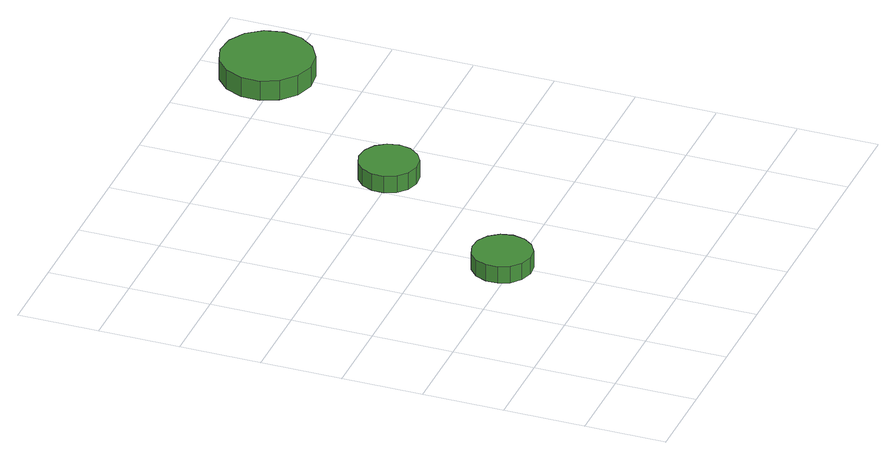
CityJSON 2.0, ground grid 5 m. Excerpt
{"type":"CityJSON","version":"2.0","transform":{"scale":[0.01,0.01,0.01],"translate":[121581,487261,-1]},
"CityObjects":{
"tree1":{"type":"SolitaryVegetationObject","attributes":{"function":"something"}},
"tree2":{"type":"SolitaryVegetationObject","attributes":{"function":"something"},"geometry":[{"type":"MultiSurface","lod":"1","boundaries":[[[0,1,2,3,4,5,6,7,8,9,10,11,12,13,14]],[[15,16,17,18,19,20,21,22,23,24,25,26,27,28,29]],[[0,29,28,1]],[[1,28,27,2]],[[2,27,26,3]],[[3,26,25,4]],[[4,25,24,5]],[[5,24,23,6]],[[6,23,22,7]],[[7,22,21,8]],[[8,21,20,9]],[[9,20,19,10]],[[10,19,18,11]],[[11,18,17,12]],[[12,17,16,13]],[[13,16,15,14]],[[14,15,29,0]]]}]},
"tree3":{"type":"SolitaryVegetationObject","attributes":{"function":"something"},"geometry":[{"type":"MultiSurface","lod":"1","boundaries":[[[30,31,32,33,34,35,36,37,38,39,40,41,42,43,44]],[[45,46,47,48,49,50,51,52,53,54,55,56,57,58,59]],[[30,59,58,31]],[[31,58,57,32]],[[32,57,56,33]],[[33,56,55,34]],[[34,55,54,35]],[[35,54,53,36]],[[36,53,52,37]],[[37,52,51,38]],[[38,51,50,39]],[[39,50,49,40]],[[40,49,48,41]],[[41,48,47,42]],[[42,47,46,43]],[[43,46,45,44]],[[44,45,59,30]]]}]},
"tree4":{"type":"SolitaryVegetationObject","attributes":{"function":"something"},"geometry":[{"type":"MultiSurface","lod":"1","boundaries":[[[60,61,62,63,64,65,66,67,68,69,70,71,72,73,74]],[[75,76,77,78,79,80,81,82,83,84,85,86,87,88,89]],[[60,89,88,61]],[[61,88,87,62]],[[62,87,86,63]],[[63,86,85,64]],[[64,85,84,65]],[[65,84,83,66]],[[66,83,82,67]],[[67,82,81,68]],[[68,81,80,69]],[[69,80,79,70]],[[70,79,78,71]],[[71,78,77,72]],[[72,77,76,73]],[[73,76,75,74]],[[74,75,89,60]]]}]}
},
"vertices":[
[1162,1065,170],[1146,1139,170],[1101,1201,170],[1036,1239,170],[961,1246,170],[889,1223,170],[832,1172,170],[802,1103,170],[802,1028,170],[832,958,170],[889,908,170],[961,884,170],[1036,892,170],[1101,930,170],[1146,991,170],[1146,991,60],[1101,930,60],[1036,892,60],[961,884,60],[889,908,60],[832,958,60],[802,1028,60],[802,1103,60],[832,1172,60],[889,1223,60],[961,1246,60],[1036,1239,60],[1101,1201,60],[1146,1139,60],[1162,1065,60],
[1861,2029,172],[1845,2102,172],[1801,2163,172],[1736,2200,172],[1662,2208,172],[1591,2185,172],[1535,2135,172],[1505,2066,172],[1505,1991,172],[1535,1923,172],[1591,1873,172],[1662,1850,172],[1736,1857,172],[1801,1895,172],[1845,1955,172],[1845,1955,60],[1801,1895,60],[1736,1857,60],[1662,1850,60],[1591,1873,60],[1535,1923,60],[1505,1991,60],[1505,2066,60],[1535,2135,60],[1591,2185,60],[1662,2208,60],[1736,2200,60],[1801,2163,60],[1845,2102,60],[1861,2029,60],
[2767,3080,189],[2742,3195,189],[2673,3290,189],[2572,3348,189],[2455,3361,189],[2344,3324,189],[2257,3246,189],[2209,3139,189],[2209,3022,189],[2257,2915,189],[2344,2836,189],[2455,2800,189],[2572,2812,189],[2673,2871,189],[2742,2966,189],[2742,2966,59],[2673,2871,59],[2572,2812,59],[2455,2800,59],[2344,2836,59],[2257,2915,59],[2209,3022,59],[2209,3139,59],[2257,3246,59],[2344,3324,59],[2455,3361,59],[2572,3348,59],[2673,3290,59],[2742,3195,59],[2767,3080,59]
]}
